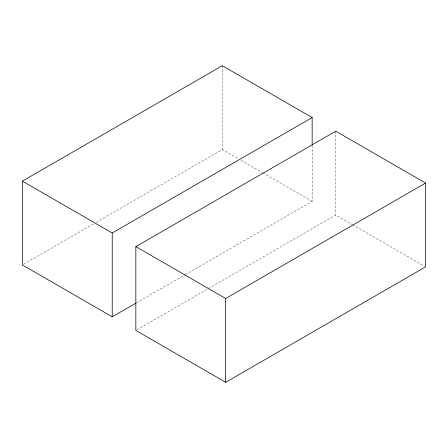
<?xml version="1.0" encoding="UTF-8"?>
<svg xmlns="http://www.w3.org/2000/svg" width="448" height="448" viewBox="0 0 448 448"><rect width="100%" height="100%" fill="white"/><g stroke="black" fill="none" stroke-linecap="round" stroke-linejoin="round"><path stroke-width="0.34" stroke-dasharray="2.24 1.68" d="M23.61 264.247L93.89 223.67M96.314 222.27L222.331 149.514L238.61 158.911M136.461 302.814L184.929 274.831M185.534 274.478L312.161 201.376L312.161 145.499M137.054 329.739L207.939 288.814M208.544 288.467L335.776 215.006L352.05 224.409M241.024 160.306L262.125 172.486M262.724 172.833L312.161 201.376M352.654 224.756L424.396 266.174M335.776 131.197L335.776 215.006M222.331 65.699L222.331 149.514"/><path stroke-width="0.67" d="M135.856 303.162L112.224 316.803L22.4 264.947L22.4 181.132L222.331 65.699L312.161 117.561L312.161 144.799M22.4 181.132L112.224 232.994L312.161 117.561M135.839 246.624L335.776 131.197L425.6 183.053L425.6 266.868L225.669 382.301L135.839 330.439L135.839 246.624L225.669 298.486L425.6 183.053M225.669 298.486L225.669 382.301M112.224 232.994L112.224 316.803"/></g></svg>
